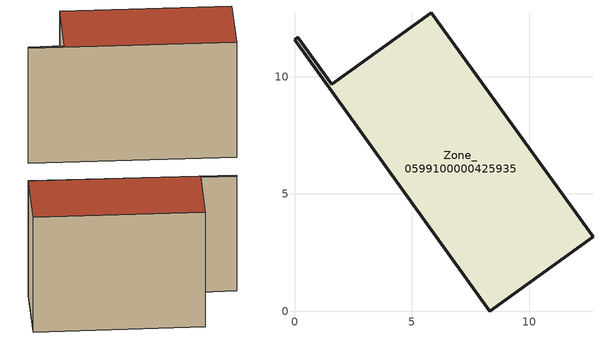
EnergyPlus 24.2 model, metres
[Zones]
Zone_0599100000425935
 floor ground (C_G): 8.32,0 0,11.58 0.14,11.67 1.59,9.67 5.83,12.72 12.72,3.18 z0
 wall outside (C_F): 1.59,9.67 0.14,11.67 0,11.58 8.32,0 12.72,3.18 5.83,12.72 1.59,9.67 z0:8.81
 roof outside (C_R): 12.72,3.18 5.83,12.72 1.59,9.67 0.14,11.67 0,11.58 8.32,0 z8.81
[BUILDING]
Pand.0599100000425935: North Axis=0; Terrain=City; Loads Convergence Tolerance Value=0.04; Temperature Convergence Tolerance Value=0.4; Solar Distribution=FullExterior; Maximum Number of Warmup Days=25; Minimum Number of Warmup Days=1
[Site:Location]
Rotterdam.The.Hague.AP_ZH_NLD Design_Conditions: Latitude=51.96; Longitude=4.45; Time Zone=1; Elevation=-4.5
[SITE:GROUNDTEMPERATURE:BUILDINGSURFACE]
18, 18, 18, 18, 18, 18, 18, 18, 18, 18, 18, 18
[MATERIAL] Thermal Absorptance=0.9; Solar Absorptance=0.7; Visible Absorptance=0.7
Name | Roughness | Thickness | Conductivity | Density | Specific Heat
G.TI.2006-2014 | MediumSmooth | 0.15 | 0.06 | 540 | 1210
F.TI.2006-2014 | Rough | 0.3 | 0.12 | 1920 | 840
R.TI.2006-2014 | MediumRough | 0.2 | 0.08 | 1500 | 1000
[CONSTRUCTION]
C_G: G.TI.2006-2014
C_F: F.TI.2006-2014
C_R: R.TI.2006-2014
[ZONE]
Zone_0599100000425935: Type=1; Multiplier=1; Ceiling Height=Autocalculate; Volume=Autocalculate; Floor Area=autocalculate; Part of Total Floor Area=Yes
[ZONEINFILTRATION:DESIGNFLOWRATE]
Infil_Zone_0599100000425935: Zone or ZoneList or Space or SpaceList=Zone_0599100000425935; Schedule=AlwaysOn; Design Flow Rate Calculation Method=Flow/Area; Flow Rate per Floor Area=0.0015; Constant Term Coefficient=1; Temperature Term Coefficient=0; Velocity Term Coefficient=0; Velocity Squared Term Coefficient=0
[HVACTEMPLATE:ZONE:IDEALLOADSAIRSYSTEM]
Zone_0599100000425935: Maximum Heating Supply Air Temperature=50; Minimum Cooling Supply Air Temperature=13; Maximum Heating Supply Air Humidity Ratio=0.0156; Minimum Cooling Supply Air Humidity Ratio=0.0077; Heating Limit=NoLimit; Cooling Limit=NoLimit; Dehumidification Control Type=ConstantSensibleHeatRatio; Cooling Sensible Heat Ratio=0.7; Dehumidification Setpoint=60; Humidification Control Type=None; Humidification Setpoint=30; Outdoor Air Method=None; Outdoor Air Flow Rate per Person=0.00944; Outdoor Air Flow Rate per Zone Floor Area=0; Outdoor Air Flow Rate per Zone=0; Demand Controlled Ventilation Type=None; Outdoor Air Economizer Type=NoEconomizer; Heat Recovery Type=None; Sensible Heat Recovery Effectiveness=0.7; Latent Heat Recovery Effectiveness=0.65
[ZONECONTROL:THERMOSTAT]
ThermostatControl_Zone_0599100000425935: Zone or ZoneList=Zone_0599100000425935; Control Type Schedule=DualSetpointControlType; Control 1=Thermostat_Zone_0599100000425935; Temperature Difference Between Cutout And Setpoint=0
[THERMOSTATSETPOINT:DUALSETPOINT]
Thermostat_Zone_0599100000425935: Heating Setpoint Temperature Schedule=HeatingSetpoint_Zone_0599100000425935; Cooling Setpoint Temperature Schedule=CoolingSetpoint_Zone_0599100000425935
[SCHEDULE:COMPACT]
HeatingSetpoint_Zone_0599100000425935: Through: 12/31, For: AllDays, Until: 24:00, 21
CoolingSetpoint_Zone_0599100000425935: Through: 12/31, For: AllDays, Until: 24:00, 24
DualSetpointControlType: Through: 12/31, For: AllDays, Until: 24:00, 4
AlwaysOn: Through: 12/31, For: AllDays, Until: 24:00, 1
